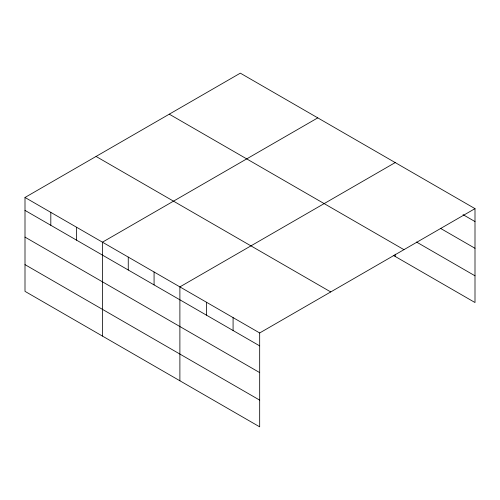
<?xml version="1.0" encoding="UTF-8"?>
<svg xmlns="http://www.w3.org/2000/svg" width="500" height="500" viewBox="0 0 500 500"><rect width="100%" height="100%" fill="white"/><g stroke="black" fill="none" stroke-linecap="round" stroke-linejoin="round"><path stroke-width="0.75" d="M393.225 255.319L475 302.531L475 208.644L240.325 73.156L25 197.469L25 291.356L259.675 426.844L259.675 332.962L25 197.469M317.769 117.869L102.444 242.181L102.444 336.069M395.213 162.575L179.887 286.894L179.887 380.781M259.675 332.962L475 208.644M463.031 214.65L475 221.562M440.425 228.319L475 248.281M416.488 242.031L475 275.812M169.269 114.181L403.944 249.669M96.056 156.444L330.731 291.938M25 210.387L259.675 345.881M25 237.106L259.675 372.6M25 264.637L259.675 400.125M395.213 254.175L395.213 256.462M233.081 317.606L233.081 330.525M206.481 302.25L206.481 315.169M154.075 271.988L154.075 284.906M128.256 257.087L128.256 270.006M76.631 227.275L76.631 240.194M50.812 212.375L50.812 225.294"/></g></svg>
